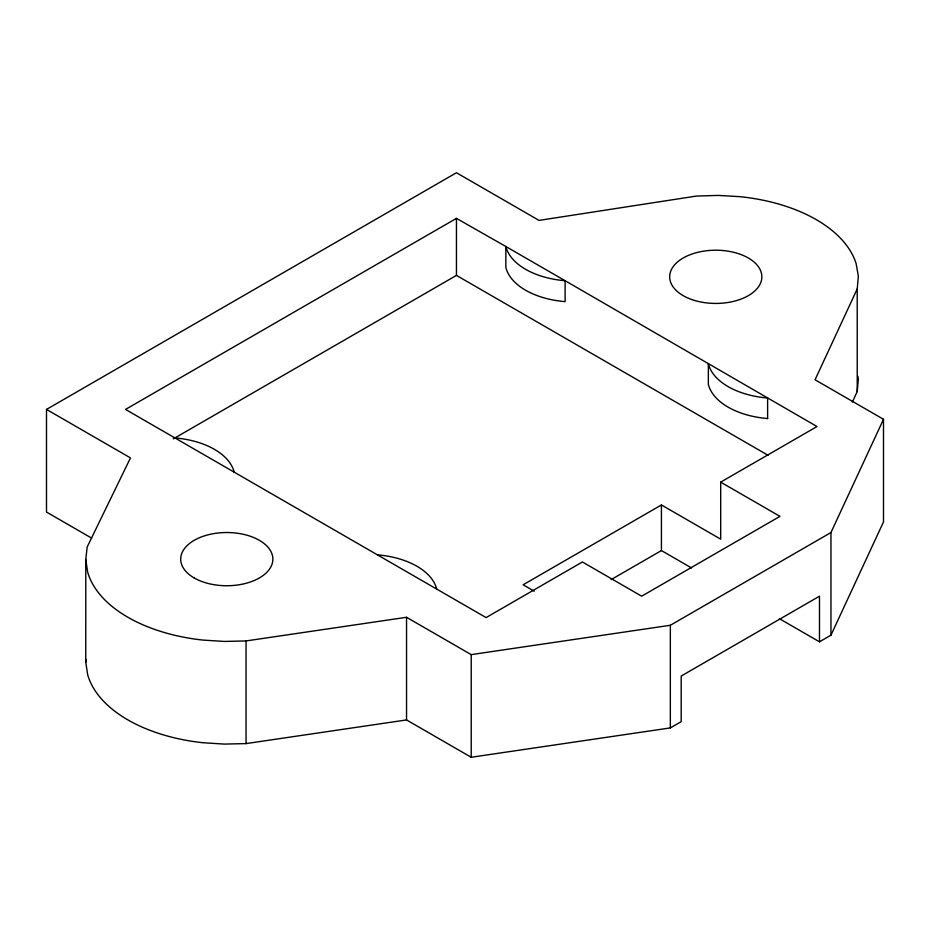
<?xml version="1.0" encoding="UTF-8"?>
<svg xmlns="http://www.w3.org/2000/svg" width="930" height="930" viewBox="0 0 930 930"><rect width="100%" height="100%" fill="white"/><g stroke="black" fill="none" stroke-linecap="round" stroke-linejoin="round"><path stroke-width="1.4" d="M852.333 402.086L857.228 391.553L857.216 288.916L858.344 276.315L856.17 263.771A143.662 82.944 0 0 0 739.955 196.672L718.216 195.416L696.384 196.067L539.005 220.398L456.456 172.736L46.5 409.421L46.5 512.058L91.628 538.11M779.34 618.648L819.481 641.816L819.481 596.2L681.179 676.052L681.179 721.657L670.344 727.911L471.208 757.264L406.538 719.936L246.055 743.593L224.223 744.093L202.507 742.686A143.662 82.944 0 0 1 87.687 674.796L85.758 662.23L85.769 559.593L87.164 547.003L130.479 457.909L46.5 409.421M406.538 719.936L406.538 617.288L246.055 640.933L224.223 641.444L202.496 640.038A143.662 82.944 0 0 1 87.664 572.148L85.769 559.593M857.228 391.553L858.355 378.963L857.89 376.278M85.758 662.23L86.06 659.428M857.216 288.916L815.052 379.777L883.5 419.291L883.5 521.928L830.955 635.178L819.481 641.816M830.955 635.178L830.955 532.541L883.5 419.291M720.692 482.135L817.005 426.533L565.115 280.721A69.855 40.327 0 0 1 505.839 246.496L456.456 218.364L125.527 409.421L486.088 617.59L582.401 561.976L641.665 596.2L779.968 516.359L720.692 482.135L720.692 539.168L661.428 504.955L523.125 584.796L534.239 591.213M173.34 438.844L456.456 275.396L768.017 455.27M611.138 579.599L661.428 550.572L691.536 567.951M406.538 617.288L471.208 654.627L670.344 625.274L830.955 532.541M670.344 625.274L670.344 727.911M661.428 504.955L661.428 550.572M471.208 654.627L471.208 757.264M456.456 218.364L456.456 275.396M246.055 640.933L246.055 743.593M174.921 437.937A69.855 40.327 0 0 1 234.186 472.161M377.429 554.85A69.855 40.327 0 0 1 436.693 589.074M565.115 280.721L505.839 246.496L505.839 267.41A69.855 40.327 0 0 0 565.115 301.634L565.115 280.721M767.622 418.547L767.622 398.017A69.855 40.327 0 0 1 708.346 363.793L708.346 384.323A69.855 40.327 0 0 0 767.622 418.547M691.746 299.541A46.105 26.621 0 0 0 761.844 277.466A46.105 26.621 0 0 0 693.675 253.46A46.105 26.621 0 0 0 691.746 299.541M194.184 577.949A46.105 26.621 0 0 0 271.304 566.021A46.105 26.621 0 0 0 214.853 533.425A46.105 26.621 0 0 0 194.184 577.949"/></g></svg>
